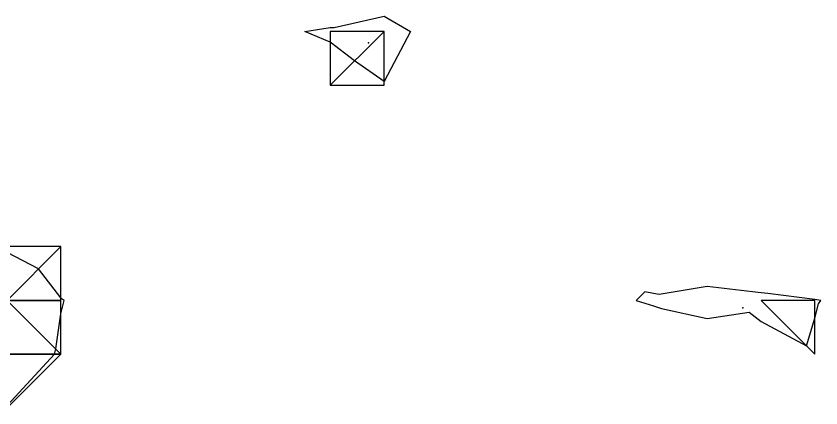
# Model space of a CAD drawing. Header units: metres. Extents: x 4732344 to 4732577, y 2266116 to 2266284.
# Drawn here: x 4732569.86 to 4732577.33, y 2266267.73 to 2266271.38 of the extents above; entities that cross this region are included whole.
import ezdxf

# ---------------------------------------------------------------- set-up
doc = ezdxf.new("R2010")
doc.units = ezdxf.units.M
doc.layers.add('TIN', color=5, linetype='Continuous')

msp = doc.modelspace()

# ---------------------------------------------------------------- linework, layer by layer
at = {"layer": 'corte', "color": 1}
msp.add_polyline3d([(4732572.8167, 2266271.2727, 1328.2789), (4732573.279, 2266271.3773, 1328.2714), (4732573.5258, 2266271.235, 1328.2806), (4732573.279, 2266270.7707, 1328.3116), (4732573.0044, 2266270.9604, 1328.2994), (4732572.779, 2266271.135, 1328.2881), (4732572.5437, 2266271.235, 1328.2818), (4732572.779, 2266271.2704, 1328.2791), (4732572.8167, 2266271.2727, 1328.2789)], dxfattribs=at)
at = {"layer": 'corte_centroid', "color": 2}
msp.add_point((4732573.1355, 2266271.1281, 1328.2881), dxfattribs=at)
at = {"layer": 'lleno', "color": 3}
for points in [[(4732569.779, 2266267.7563, 1328.6926), (4732570.2202, 2266268.235, 1328.6862), (4732570.2306, 2266268.2834, 1328.6853), (4732570.279, 2266268.61, 1328.68), (4732570.3093, 2266268.735, 1328.6777), (4732570.2904, 2266268.7464, 1328.6779), (4732570.279, 2266268.7588, 1328.678), (4732570.0707, 2266269.0267, 1328.6696), (4732569.779, 2266269.1794, 1328.6647)], [(4732577.3123, 2266268.7017, 1328.6512), (4732577.3346, 2266268.735, 1328.6504), (4732577.279, 2266268.7415, 1328.6513), (4732576.8422, 2266268.7982, 1328.6586), (4732576.779, 2266268.8055, 1328.6597), (4732576.6993, 2266268.8147, 1328.661), (4732576.279, 2266268.8632, 1328.6681), (4732575.8328, 2266268.7888, 1328.6771), (4732575.779, 2266268.7986, 1328.678), (4732575.6995, 2266268.8145, 1328.6793), (4732575.6199, 2266268.735, 1328.6816), (4732575.7401, 2266268.6961, 1328.6799), (4732575.779, 2266268.6835, 1328.6793), (4732575.8551, 2266268.6589, 1328.6782), (4732576.279, 2266268.5655, 1328.6716), (4732576.669, 2266268.625, 1328.6638), (4732576.779, 2266268.5386, 1328.6628), (4732577.2021, 2266268.3119, 1328.6577), (4732577.279, 2266268.5683, 1328.6533), (4732577.3123, 2266268.7017, 1328.6512)]]:
    msp.add_polyline3d(points, dxfattribs=at)
at = {"layer": 'lleno_centroid', "color": 2}
msp.add_point((4732576.6086, 2266268.6661, 1328.6644), dxfattribs=at)
at = {"layer": 'TIN', "color": 5}
for points in [[(4732573.279, 2266271.235, -0.139), (4732572.779, 2266271.235, -0.108), (4732572.779, 2266270.735, -0.068)], [(4732573.279, 2266270.735, -0.097), (4732573.279, 2266271.235, -0.139), (4732572.779, 2266270.735, -0.068)], [(4732570.279, 2266269.235, 0.06), (4732569.779, 2266269.235, 0.093), (4732569.779, 2266268.735, 0.156)], [(4732569.779, 2266268.735, 0.156), (4732570.279, 2266268.735, 0.102), (4732570.279, 2266269.235, 0.06)], [(4732569.779, 2266268.735, 0.156), (4732569.779, 2266268.235, 0.145), (4732570.279, 2266268.235, 0.094)], [(4732570.279, 2266268.235, 0.094), (4732570.279, 2266268.735, 0.102), (4732569.779, 2266268.735, 0.156)], [(4732577.279, 2266268.235, 0.198), (4732577.279, 2266268.735, 0.201), (4732576.779, 2266268.735, 0.211)], [(4732569.779, 2266267.735, 0.098), (4732570.279, 2266268.235, 0.094), (4732569.779, 2266268.235, 0.145)]]:
    msp.add_3dface(points, dxfattribs=at)

doc.saveas('drawing.dxf')
